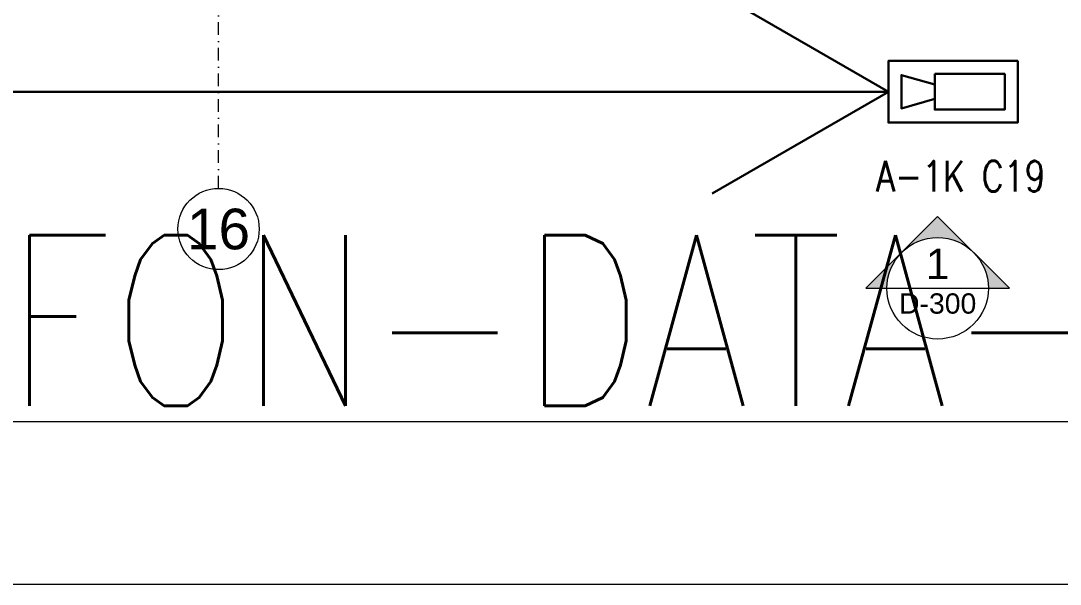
# Model space of a CAD drawing. Extents: x -2050 to 29725, y -1777 to 6820.
# Drawn here: x 2525 to 3037, y 0 to 278 of the extents above; entities that cross this region are included whole.
import ezdxf
from ezdxf.enums import TextEntityAlignment as Align

# ---------------------------------------------------------------- set-up
doc = ezdxf.new("R2010")
doc.units = 0
doc.header["$LTSCALE"] = 25
doc.header["$MEASUREMENT"] = 0
doc.linetypes.add('DASHDOT2', pattern=[0.5, 0.25, -0.125, 0, -0.125])
doc.layers.get('0').update_dxf_attribs({"color": 9, "lineweight": 9})
for name, color, linetype, lineweight in [('10', 9, 'Continuous', 9), ('21', 9, 'Continuous', 9), ('24', 9, 'DASHDOT2', 9), ('40A', 9, 'Continuous', 9), ('DATA TAVAN', 160, 'Continuous', 30), ('E-DAHİLİ KAMERA', 7, 'Continuous', 30), ('E-HARİCİ KAMERA', 7, 'Continuous', 30), ('E-YAZI', 7, 'Continuous', 30)]:
    doc.layers.add(name, color=color, linetype=linetype, lineweight=lineweight)
doc.styles.add('Arial', font='arial.ttf', dxfattribs={"height": 2.5})
doc.styles.add('E-YAZI', font='txttw.shx')

# ---------------------------------------------------------------- blocks, each defined once
blk = doc.blocks.new('0_exteriorelevation1')
h = blk.add_hatch(color=256)
h.dxf.hatch_style = 1
h.paths.add_polyline_path([(0, 7.07), (-3.54, 3.54, -0.414214), (3.54, 3.54)])
h = blk.add_hatch(color=256)
edge = h.paths.add_edge_path()
edge.add_arc((0, 0), 5, 135, 180)
edge.add_line((-5, 0), (-7.07, 0))
edge.add_line((-7.07, 0), (-3.54, 3.54))
edge = h.paths.add_edge_path()
edge.add_line((5, 0), (7.07, 0))
edge.add_line((7.07, 0), (3.54, 3.54))
edge.add_arc((0, 0), 5, 0, 45, ccw=False)
blk.add_lwpolyline([(7.07, 0), (0, 7.07), (-7.07, 0), (7.07, 0)])
blk.add_lwpolyline([(7.07, 0), (0, 7.07), (-7.07, 0), (7.07, 0)])
blk.add_circle((0, 0), 5)
at = {"style": 'Arial'}
blk.add_attdef('KESITADI', text='', height=3, dxfattribs=at).set_placement((0, 0), align=Align.BOTTOM_CENTER)
blk.add_attdef('PAFTAADI', text='', height=2, dxfattribs=at).set_placement((0, -0.5), align=Align.TOP_CENTER)
blk = doc.blocks.new('0_aks')
at = {"linetype": 'Continuous'}
blk.add_circle((0, 0), 2, dxfattribs=at)
at = {"style": 'Arial'}
blk.add_attdef('AKS', text='', height=2, dxfattribs=at).set_placement((0, 0), align=Align.MIDDLE_CENTER)
blk = doc.blocks.new('P-AKS_AUDI')
at = {"layer": '24'}
blk.add_lwpolyline([(-2100, -2590), (-2100, -2440)], dxfattribs=at)
at = {"layer": '24', "xscale": 10, "yscale": 10, "zscale": 10}
blk.add_blockref('0_aks', (-2100, -2610), dxfattribs=at).add_auto_attribs({'AKS': '16'})
blk = doc.blocks.new('p-zemin kat')
at = {"layer": '24'}
blk.add_blockref('P-AKS_AUDI', (4722.5, 2785), dxfattribs=at)
blk = doc.blocks.new('100_HARİCİ KAMERA')
at = {"layer": 'E-DAHİLİ KAMERA', "color": 4}
for q in [(18.805, 6.264), (18.805, -6.264)]:
    blk.add_line((7.955, 0), q, dxfattribs=at)
at = {"layer": 'E-HARİCİ KAMERA', "color": 4}
for points in [[(0, -1.897), (7.955, -1.897), (7.955, 1.897), (0, 1.897)], [(5.106, -1.097), (5.106, 1.097), (0.8, 1.097), (0.8, -1.097)]]:
    blk.add_lwpolyline(points, close=True, dxfattribs=at)
blk.add_lwpolyline([(5.106, 0.439), (7.155, 1.024), (7.155, -1.024), (5.106, -0.439)], dxfattribs=at)

msp = doc.modelspace()

# ---------------------------------------------------------------- linework, layer by layer
at = {"layer": '40A'}
for points in [[(5945, 4205), (0, 4205), (0, 0), (5945, 0)], [(5405.06, 80), (80, 80), (80, 4125), (5405.06, 4125)]]:
    msp.add_lwpolyline(points, close=True, dxfattribs=at)
at = {"layer": 'DATA TAVAN'}
msp.add_line((2952.27, 242.63), (1454.77, 242.63), dxfattribs=at)

# ---------------------------------------------------------------- block references
at = {"layer": '10'}
msp.add_blockref('p-zemin kat', (0, 0), dxfattribs=at)
at = {"layer": '21', "xscale": 5, "yscale": 5, "zscale": 5}
msp.add_blockref('0_exteriorelevation1', (2976.48, 145.8), dxfattribs=at).add_auto_attribs({'KESITADI': '1', 'PAFTAADI': 'D-300'})
at = {"layer": 'E-HARİCİ KAMERA', "xscale": 8.000000000000002, "yscale": 8.000000000000002, "zscale": 8.000000000000002, "rotation": 180}
msp.add_blockref('100_HARİCİ KAMERA', (3015.91, 242.63), dxfattribs=at)

# ---------------------------------------------------------------- texts
at = {"layer": 'E-YAZI', "color": 6, "style": 'E-YAZI', "width": 0.8}
msp.add_text('A-1K C19', height=15, dxfattribs=at).set_placement((2946.25, 193.55))
at = {"layer": 'E-YAZI', "color": 4, "style": 'E-YAZI', "width": 0.8}
msp.add_text('ZEMIN KAT TELEFON-DATA-IPCCTV SISTEMI TESISAT PLANI', height=84, dxfattribs=at).set_placement((1795.05, 87.92))

doc.saveas('drawing.dxf')
